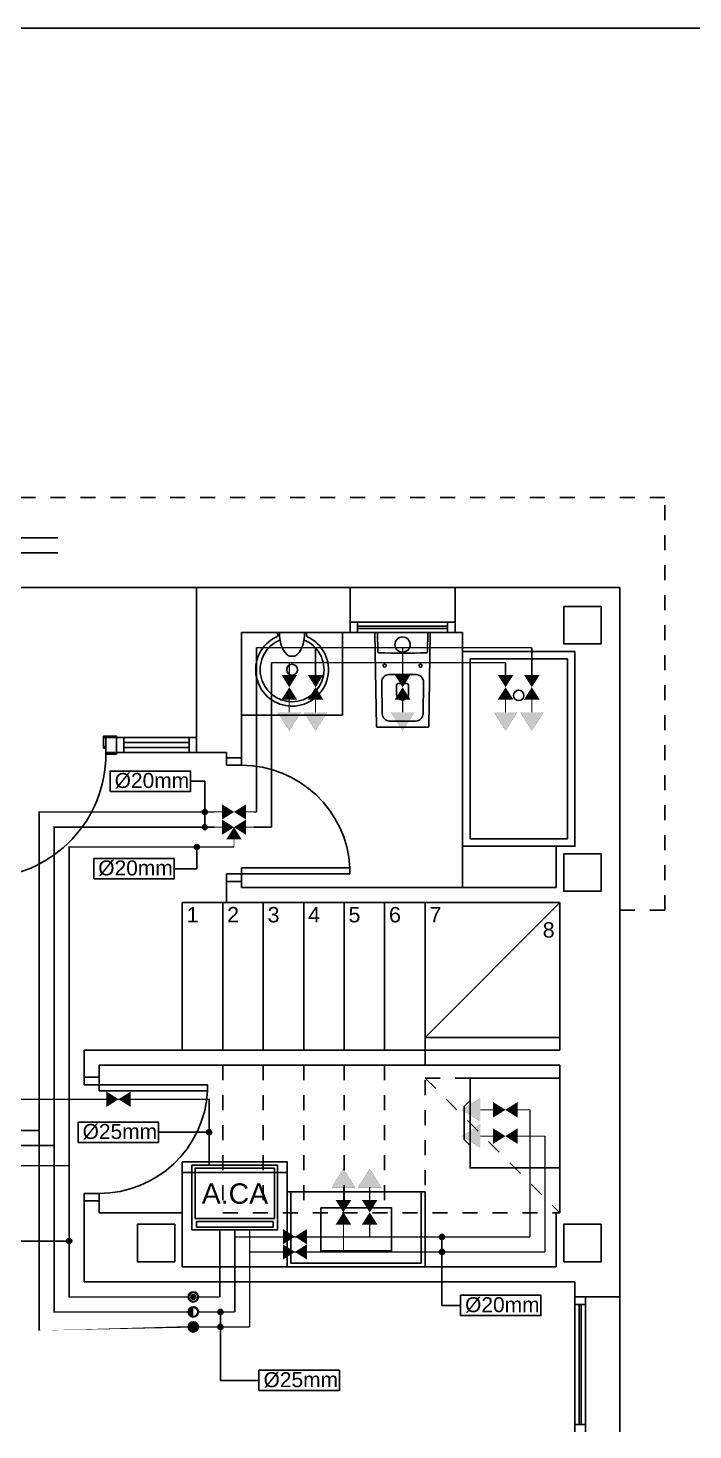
# Model space of a CAD drawing. Header units: millimetres. Extents: x 441156 to 441876, y 4514765 to 4515211.
# Drawn here: x 441369.47 to 441373.91, y 4515070.34 to 4515079.69 of the extents above; entities that cross this region are included whole.
import ezdxf
from ezdxf.enums import TextEntityAlignment as Align

# ---------------------------------------------------------------- set-up
doc = ezdxf.new("R2010")
doc.units = ezdxf.units.MM
doc.linetypes.add('CONTINUA', pattern=[0])
doc.linetypes.add('RAYITAS', pattern=[0.375, 0.25, -0.125])
doc.layers.add('01_cartela', color=6, linetype='Continuous', plot=False)
for name, color, linetype in [('01_mono BAJA', 2, 'Continuous'), ('01_proyección', 4, 'RAYITAS'), ('01_textos', 7, 'Continuous'), ('INGIN CLIMATIZACION TEXTO', 7, 'Continuous'), ('INGIN FONTANERIA ACS', 10, 'Continuous'), ('INGIN FONTANERIA AGUA FRIA', 150, 'Continuous'), ('INGIN FONTANERIA MAQUINAS', 7, 'Continuous')]:
    doc.layers.add(name, color=color, linetype=linetype)
doc.styles.add('NIEVES2', font='sanss___.ttf')

# ---------------------------------------------------------------- blocks, each defined once
blk = doc.blocks.new('A$C48161785')
at = {"layer": '01_mono BAJA', "color": 254, "linetype": 'CONTINUA'}
for p, q in [((3.699937549652532, 12.50003827922046), (5.199937549594324, 12.50003827922046)), ((5.499937549699098, 12.50003827922046), (5.199937549652532, 12.50003827922046)), ((5.199937549652532, 12.50003827922046), (5.199937549652532, 11.40003827866167)), ((5.199937549652532, 12.50003827922046), (6.224937549734022, 12.50003827922046)), ((6.224937549734022, 12.2000691620633), (6.224937549734022, 12.50003827922046)), ((6.224937549734022, 12.50003827922046), (6.924937549687456, 12.50003827922046)), ((6.924937549687456, 12.20003828126937), (6.924937549687456, 12.50003827922046)), ((6.924937549687456, 12.50003827922046), (8.024937549664173, 12.50003827922046)), ((8.024937549547758, 7.7700374731794, -1.193164592905305e-06), (8.024937549664173, 12.50003827922046)), ((6.224937549850438, 12.27003828063607), (6.924937550036702, 12.27003828063607)), ((6.274937549664173, 12.20001856796443), (6.274937549664173, 12.27001856826246)), ((6.874937549815513, 12.20003828126937), (6.874937549815513, 12.27003828063607)), ((5.499937549699098, 12.2000691620633), (5.499937549699098, 11.36572451144457)), ((6.224937549734022, 12.2000691620633), (5.499937549699098, 12.2000691620633)), ((5.740754474508218, 12.19768342671741), (5.741494549996574, 12.18320957267016)), ((5.743436122831017, 12.2000691620633), (5.931438976613745, 12.2000691620633)), ((5.934120624936543, 12.19768342671741), (5.933380549448188, 12.18320957267016)), ((6.174937549687456, 11.65006916224957), (6.174937549629249, 12.2000691620633)), ((6.224937549850438, 12.20003828126937), (6.924937550036702, 12.20003828126937)), ((6.274937549664173, 12.24205521121621), (6.874937549815513, 12.24205521121621)), ((6.274937549664173, 12.22805521078408), (6.874937549815513, 12.22805521078408)), ((6.408905236262427, 12.07320972096971), (6.406857294860998, 12.20018208785922)), ((6.740969863159052, 12.07320972096971), (6.74301780456048, 12.20018208785922)), ((6.924937550153118, 12.20003828313202), (6.974914570862893, 12.20003828313202, 3.797152174911389e-07)), ((6.974914570862893, 12.07503824494779, -2.033806509871283e-07), (6.974914570862893, 12.20003828313202, 3.797151464368653e-07)), ((6.974914570746478, 12.07503827940673, -2.033806592646231e-07), (7.724937734776177, 12.07503827940673, 2.753568301871564e-06)), ((7.724937549734022, 10.77503827959299, -8.254862054340424e-07), (7.724937549675815, 12.07503827940673, -2.033806592646231e-07)), ((5.852557549722384, 12.04329768380341), (5.822317549722378, 12.04315423103119)), ((6.485352481311594, 11.92006919931623), (6.664522618109885, 11.92006919931623)), ((6.438584790136616, 11.6592628525803), (6.435358983685006, 11.86926285258028)), ((6.534937549710747, 11.85006919931624), (6.534937549710747, 11.79006919931624)), ((6.544937549710738, 11.86006919931623), (6.604937549710741, 11.86006919931623)), ((6.614937549710731, 11.85006919931624), (6.614937549710731, 11.79006919931624)), ((6.711290309284863, 11.6592628525803), (6.714516115736473, 11.86926285258028)), ((6.174937549687456, 11.65006916224957), (5.499937549699098, 11.65006916318089)), ((6.488578287763204, 11.61006919931623), (6.661296811658275, 11.61006919931623)), ((4.579920793417841, 11.50003832858056), (4.579921531316359, 11.44004550855607)), ((5.199937549594324, 11.50006404332817), (4.664949515310582, 11.50005137640983)), ((4.664949515077751, 11.50005014613271), (4.664950744889211, 11.40005014650524)), ((4.714950744819362, 11.5000531328842), (4.714951974689029, 11.40005313325673)), ((5.149937548616435, 11.50005325861275), (5.149938778427895, 11.40005325805396)), ((4.594940803479403, 11.43004928342998), (4.594941172166727, 11.40004928596318)), ((5.14993795263581, 11.46720401663333), (4.714951148896944, 11.46719680260867)), ((5.149938374292105, 11.43291830271482), (4.714951570553239, 11.43291108869016)), ((5.199937549594324, 11.40006246604025), (4.664950744831003, 11.40005613304675)), ((5.399937549664173, 11.40003827866167), (5.199937549652532, 11.40003827866167)), ((5.399937549664173, 11.40003827866167), (5.399937549664173, 11.36572451144457)), ((5.49993754964089, 11.36572451144457), (5.399937549605966, 11.36572451144457)), ((5.399937566652509, 11.36572452895359), (5.39993756665614, 11.31572452895364)), ((5.499937566655706, 11.31572452896181), (5.39993756665614, 11.31572452895364)), ((5.499937566655706, 11.31572452896181), (5.499937566651621, 11.36572452896182)), ((6.974914570804685, 10.77503827959299, -2.033806592646231e-07), (6.974914570513647, 10.50003828108311)), ((7.724937549617607, 10.77503827866167, -2.222830965284917e-06), (7.599937364982907, 10.77503827959299, -2.033806592646231e-07)), ((7.599937364982907, 10.50003827828914), (7.599937364982907, 10.77503827959299, -2.033806592646231e-07)), ((6.223752925400287, 10.59072452902094), (5.399937566714932, 10.59072452895361)), ((5.399937566714932, 10.59072452895361), (5.399937566719018, 10.54072452895343)), ((5.499937566718586, 10.5407245289616), (5.499937566711115, 10.63215310039025)), ((6.223752925396902, 10.63215310044895), (5.499937566711115, 10.6321531003898)), ((6.223752925400287, 10.59072452902094), (6.223752925396902, 10.63215310044895)), ((5.399937549664173, 10.5407245112583), (5.399937549664173, 10.40003827866167)), ((5.499937549815513, 10.54072451032698), (5.399937549664173, 10.5407245112583)), ((5.499937549699098, 10.54072451032698), (5.499937549699098, 10.50003827922046)), ((7.599937364982907, 10.50003827828914), (5.499937549699098, 10.50003828015178)), ((5.104939076351002, 9.415038279257715), (5.104939076351002, 10.40003827866167)), ((5.399937549664173, 10.40003827866167), (5.104939076351002, 10.40003827866167)), ((5.374939076369628, 9.415038279257715), (5.374939076369628, 10.40003827866167)), ((7.624939076369628, 10.40003827866167), (5.399937549664173, 10.40003828052431)), ((5.644939076446462, 9.415038279257715), (5.644939076388255, 10.40003827866167)), ((5.914939076406881, 9.415038279257715), (5.914939076406881, 10.40003827866167)), ((6.1849390763673, 9.415038279257715), (6.1849390763673, 10.40003827866167)), ((6.454939076385926, 9.415038279257715), (6.454939076385926, 10.40003827866167)), ((6.724939076404553, 9.415038279257715), (6.724939076404553, 10.40003827866167)), ((6.724939076404553, 9.500038279220462), (7.624939076369628, 10.40003827866167)), ((7.624939077184536, 9.41503828112036), (7.624939076369628, 10.40003827866167)), ((6.724939076404553, 9.50003827828914), (7.624939076311421, 9.500038279220462)), ((4.449939445999917, 9.415039090439677, 1.193164605802794e-06), (4.449939445999917, 9.235038278624415, 1.193164605802794e-06)), ((7.624937180255074, 9.41503828112036, -1.549636565504276e-06), (4.449939445767086, 9.415038280189037, -1.549636565504276e-06)), ((4.449939445825294, 9.415038279257715, 1.193164606529155e-06), (4.449939445767086, 9.235038278624415, 1.193164606529155e-06)), ((4.549939445976634, 9.315039089880884, 1.193164606529155e-06), (4.549939445918426, 9.235038277693093, 1.193164606529155e-06)), ((7.624937180255074, 9.315038280561566, -1.549636565504276e-06), (4.549939445802011, 9.315038280561566, -1.549636565504276e-06)), ((4.549939445860218, 9.315038278698921, 1.193164606529155e-06), (4.549939445860218, 9.235038277693093, 1.193164606529155e-06)), ((7.62493754964089, 8.330038279294968), (7.62493754964089, 9.315038280561566)), ((4.549939446209464, 9.235038277693093, 1.371383758862627e-06), (4.449939446232747, 9.235038278624415, 1.371383758862627e-06)), ((4.449939446461492, 9.185038278624233, 1.371417404820114e-06), (4.449939446465578, 9.235038278624415, 1.371417404820114e-06)), ((5.273754805146847, 9.185038278556911, 1.371417404820114e-06), (4.449939446461492, 9.185038278624233, 1.371417404820114e-06)), ((4.549939446465146, 9.235038278616244, 1.371417404820114e-06), (4.549939446457675, 9.143609707187593, 1.371417404820114e-06)), ((5.273754805146847, 9.185038278556911, 1.371417404820114e-06), (5.273754805143462, 9.143609707128897, 1.371417404820114e-06)), ((5.273754805143462, 9.143609707128897, 1.371417404820114e-06), (4.549939446457675, 9.143609707188048, 1.371417404820114e-06)), ((5.804937204287853, 8.60003581829369, -1.193265529984431e-06), (5.104937205032911, 8.60003581829369, -1.193265529984431e-06)), ((4.449939446399069, 8.410038278624256, 1.371451050777555e-06), (4.4499394464027, 8.46003827862421, 1.371451050777555e-06)), ((4.549939446402268, 8.46003827861604, 1.371451050777555e-06), (4.4499394464027, 8.46003827862421, 1.371451050777555e-06)), ((4.549939446402268, 8.46003827861604, 1.371451050777555e-06), (4.549939446398183, 8.410038278616028, 1.371451050777555e-06)), ((5.829775691207033, 7.995037470012903, -1.193114144806776e-06), (5.829775691207033, 8.470037469640374, -1.193114144806776e-06)), ((6.699937224911992, 7.995037470944226, -1.193164606529155e-06), (6.699937224970199, 8.470037470571697, -1.193164606529155e-06)), ((4.449939446349163, 8.41003827843815, 1.223129853232646e-06), (4.449939445708878, 7.870037470012903, 1.601631340743286e-06)), ((4.549939446267672, 8.41003827843815, 1.371417404820066e-06), (4.44993944617454, 8.41003827843815, 1.371417404820066e-06)), ((5.104776010615751, 8.330038279294968), (4.549937549687456, 8.330038279294968)), ((4.549937549687456, 8.330038279294968), (5.104937549622264, 8.330038279294968)), ((4.549939445860218, 8.41003827843815, 1.193164606529155e-06), (4.549939445860218, 8.330038279294968, 1.193164606529155e-06)), ((5.104937549622264, 8.330038279294968), (5.104937549622264, 7.970037472434342, -1.19316457869445e-06)), ((7.62493754964089, 8.330038279294968), (7.599937408464029, 8.330038279294968)), ((7.62493754964089, 8.330038279294968), (7.599937408464029, 8.330038279294968)), ((7.599937408464029, 8.330038279294968), (7.599937408405822, 7.970037470571697)), ((5.104937180236448, 7.970037470571697, -1.193164606529155e-06), (7.599937039078213, 7.970037470571697, -1.193164606529155e-06)), ((5.829775691207033, 7.995037470012903, -1.193114144806776e-06), (6.699937224911992, 7.995037470944226, -1.193164606529155e-06)), ((7.724937549675815, 7.870037471875548, -1.193164606886288e-06), (4.449939445650671, 7.870037471875548, -1.193164606886288e-06)), ((7.724937549675815, 7.7700374731794, 1.029666378826732e-06), (7.724937549617607, 7.870037471875548)), ((8.024937549605966, 7.7700374731794, -1.193164592905305e-06), (7.724919231724925, 7.7700374731794, -1.193164592905305e-06)), ((7.724919231724925, 7.7700374731794, -1.193164592905305e-06), (7.724919231724925, 6.870037472806871, -1.193164592905305e-06)), ((7.794919232022949, 7.7700374731794, -1.193164592905305e-06), (7.794919232022949, 6.870037472806871, -1.193164592905305e-06)), ((8.024937549605966, 7.7700374731794, -1.193164592905305e-06), (8.024937549605966, 6.870037472806871, -1.193164592905305e-06)), ((7.724918593186885, 7.720042084343731, -1.193164592905305e-06), (7.794918592495378, 7.72004065848887, -1.193164592905305e-06)), ((7.752915165154263, 6.920035142451525, -1.193164593806994e-06), (7.752935522818007, 7.720041513442993, -1.193164593806995e-06)), ((7.766915165586397, 6.920034857466817, -1.193164593806994e-06), (7.766935523191933, 7.720041228458285, -1.193164593806995e-06)), ((7.724898235523142, 6.92003571242094, -1.193164592905304e-06), (7.794898234889843, 6.920034287497401, -1.193164592905304e-06))]:
    blk.add_line(p, q, dxfattribs=at)
for points in [[(7.649937734240666, 12.37503827922046), (7.899937734240666, 12.37503827922046), (7.899937734240666, 12.12503827922046), (7.649937734240666, 12.12503827922046), (7.649937734240666, 12.37503827922046)], [(4.579920670483261, 11.51003832835704), (4.579920793301426, 11.500055084005), (4.664949515252374, 11.50005612988025), (4.664949392376002, 11.51003937423229)], [(4.57993828720646, 11.44004550948739), (4.579938410199247, 11.43004909902811), (4.594940803479403, 11.43004928342998), (4.594940680544823, 11.44004569388926)], [(4.594948353304062, 11.40004928503186), (4.59494847629685, 11.39006604067981), (4.664950867881998, 11.39006690122187), (4.664950744889211, 11.40005014650524)], [(7.649937364971265, 10.72503827884793), (7.899937364971265, 10.72503827884793), (7.899937364971265, 10.47503827884793), (7.649937364971265, 10.47503827884793), (7.649937364971265, 10.72503827884793)], [(5.054775962373242, 8.00503743905574), (4.804775962373242, 8.00503743905574), (4.804775962373242, 8.25503743905574), (5.054775962373242, 8.25503743905574), (5.054775962373242, 8.00503743905574)], [(7.649937364971265, 8.00503827817738), (7.899937364971265, 8.00503827817738), (7.899937364971265, 8.25503827817738), (7.649937364971265, 8.25503827817738), (7.649937364971265, 8.00503827817738)]]:
    blk.add_lwpolyline(points, close=True, dxfattribs=at)
at = {"layer": '01_mono BAJA', "color": 254, "linetype": 'CONTINUA', "flags": 128}
blk.add_lwpolyline([(6.393937549710728, 12.2000691993162, 0.4142135623731034), (6.389937549710709, 12.19606919931624), (6.389937549710709, 12.19506919931621), (6.399948835716174, 11.57436946697936, 0.4363960603840437), (6.403937549710719, 11.57006919931621), (6.74593754971076, 11.57006919931621, 0.4363960603840437), (6.749926263705305, 11.57436946697936), (6.759937549710713, 12.19506919931621), (6.759937549710713, 12.19606919931624, 0.4142135623730953), (6.755937549710751, 12.2000691993162)], format="xyb", close=True, dxfattribs=at)
at = {"layer": '01_mono BAJA', "color": 254, "linetype": 'CONTINUA'}
for points, elevation in [([(7.724937549675815, 12.07503827940673), (6.974914570746478, 12.07503824308515), (6.974914570804685, 10.77503827959299), (7.724937550432514, 10.77503827959299)], -2.033806592646231e-07), ([(7.674937549745664, 12.02503827679902), (7.024914570793044, 12.02503824606538), (7.024914570793044, 10.82503827940673), (7.674937550385948, 10.82503827940673)], -2.033806592646231e-07), ([(7.024937180196872, 9.23003828059879), (7.624937180196866, 9.23003828059882), (7.62493718019175, 8.630038280598797), (7.024937180191756, 8.630038280598797)], -1.193164606529155e-06), ([(5.104937205032911, 8.670035817660391), (5.104937205964234, 7.970035817474127), (5.804937205219176, 7.970035818405449), (5.804937204287853, 8.670035818591714)], -1.193164606529155e-06), ([(5.804775691241957, 8.470037469640374), (6.724938053172082, 8.470037470571697), (6.724938053172082, 7.970037470571697), (5.804775691241957, 7.970037470571697)], -1.193164606529155e-06), ([(6.028717035078444, 8.363152608275414), (6.500997396593448, 8.363152608275414), (6.500997396593448, 8.076925634406507), (6.028717035078444, 8.076925634406507)], -1.438392562921582e-06)]:
    blk.add_lwpolyline(points, close=True, dxfattribs=dict(at, elevation=elevation))
for points in [[(4.594947123667225, 11.50005526933819), (4.594948353304062, 11.40004928503186)], [(4.664950744889211, 11.40005014650524), (4.664949515252374, 11.50005612988025)]]:
    blk.add_lwpolyline(points, dxfattribs=at)
at = {"layer": '01_mono BAJA', "color": 254, "linetype": 'CONTINUA', "elevation": -1.193164606529155e-06}
blk.add_lwpolyline([(7.024937101455293, 8.780038280586723), (6.984937101467438, 8.820038280598851), (6.984937101564441, 9.040038280598765), (7.024937101576569, 9.080038280586678)], dxfattribs=at)
at = {"layer": '01_mono BAJA', "color": 254, "linetype": 'CONTINUA'}
for centre, radius in [((6.574937549710711, 12.12006919931622), 0.051), ((5.837437549722381, 11.95256916206331), 0.03600000000000007), ((6.454937549710763, 11.98006919931623), 0.01), ((6.694737549710709, 11.98006919931623), 0.01), ((7.349926060589496, 11.78139613196254, -2.033806592646163e-07), 0.035)]:
    blk.add_circle(centre, radius, dxfattribs=at)
for centre, radius, start, end in [((5.837437549722381, 11.95256916206331), 0.2430000000000002, 114.8749090207926, 65.12509097920558), ((5.728718015555, 12.18405505217362), 0.01280447843246638, 300.5290868220515, 356.2140060712333), ((5.743436122831017, 12.1973691620633), 0.002700000000000028, 89.99999999999888, 173.3159463877795), ((6.032836962402808, 12.19705965579965), 0.2794781058962322, 179.3830094869832, 196.8164530130834), ((5.641588137003779, 12.19705965579966), 0.2794781058963293, 343.1835469869183, 0.6169905130119938), ((5.931438976613745, 12.1973691620633), 0.002700000000000032, 6.684053612227014, 89.99999999999908), ((5.946157083889762, 12.18405505217362), 0.01280447843246638, 183.7859939287789, 239.4709131779553), ((5.837437549722381, 11.95256916206331), 0.2133000000000005, 112.0656206977174, 68.05639185334007), ((5.902665261762703, 12.15771771137598), 0.1434911203477202, 196.8164530130834, 225.6955673758713), ((5.771759837644012, 12.15771771137597), 0.1434911203476843, 314.3044326241192, 343.1835469869174), ((6.415904325930143, 12.07332260951273), 0.007, 180.9240453531415, 266.9359312023237), ((6.574937549710711, 15.04428868144629), 2.982219482130089, 266.9359312023237, 273.0640687976763), ((6.733970773491336, 12.07332260951273), 0.007, 273.0640687976763, 359.0759546468585), ((5.837212549703345, 12.090656205511), 0.04978251303331883, 225.6955673758713, 252.5903534419488), ((5.837212549703342, 12.090656205511), 0.04978251303331398, 287.9532429041869, 314.3044326241192), ((6.485352481311594, 11.87006919931622), 0.05, 90, 180.9240453531415), ((6.664522618109885, 11.87006919931622), 0.05, 359.0759546468585, 90), ((6.544937549710738, 11.85006919931624), 0.01, 90, 180), ((6.574937549710711, 11.79006919931624), 0.04, 180, 0), ((6.604937549710741, 11.85006919931624), 0.01, 0, 90), ((6.488578287763204, 11.66006919931624), 0.05, 180.9240453531415, 270), ((6.661296811658275, 11.66006919931624), 0.05, 270, 359.0759546468585), ((3.768160294974223, 11.39077976904809), 0.8267884893585035, 272.8856179366377, 359.9505391789831), ((5.4999375667145, 10.59072452896179), 0.725, 3.275828964436444, 90.00000000464627), ((4.54993944646106, 9.185038278616062, 1.371417404820114e-06), 0.725, 269.9999999953537, 356.7241710355636)]:
    blk.add_arc(centre, radius, start, end, dxfattribs=at)
at = {"layer": '01_proyección', "color": 120, "ltscale": 0.25}
for p, q in [((6.724939076404553, 9.415038279257715), (6.724939076346345, 8.330038279294968)), ((5.374939076369628, 9.315038278698921), (5.374939076369628, 8.330038279294968)), ((5.644939076388255, 9.315038278698921), (5.644939076330047, 8.330038279294968)), ((5.914939076348674, 9.315038278698921), (5.914939076348674, 8.330038279294968)), ((6.1849390763673, 9.315038278698921), (6.1849390763673, 8.330038279294968)), ((6.454939076385926, 9.315038278698921), (6.454939076385926, 8.330038279294968)), ((6.724939076346345, 9.230038279667497), (7.624939076369628, 9.230038278736174)), ((6.724939076346345, 9.230038278736174), (7.624939076369628, 8.330038279294968)), ((5.374939076369628, 8.330038279294968), (7.599938935192768, 8.330038279294968))]:
    blk.add_line(p, q, dxfattribs=at)
at = {"layer": '01_proyección', "color": 120, "ltscale": 0.25, "elevation": 4.003627066317961e-06}
blk.add_lwpolyline([(8.024952483479865, 10.35003799945116), (8.324939158803318, 10.3500377452001), (8.324939158803318, 13.10003827977926), (-0.6000475164619274, 13.10003827791661), (-0.6000475164619274, 7.405038277618587), (-4.751648521050811e-05, 7.405038277618587)], dxfattribs=at)
at = {"layer": '01_mono BAJA', "color": 254, "linetype": 'CONTINUA', "style": 'NIEVES2'}
for s, p in [('1', (5.173841440002434, 10.26785727962852)), ('2', (5.443841440079268, 10.26785727962852)), ('3', (5.713841440097895, 10.26785727962852)), ('4', (5.983841440058313, 10.26785727962852)), ('5', (6.25384144007694, 10.26785727962852)), ('6', (6.523841440095566, 10.26785727962852)), ('7', (6.793841440114193, 10.26785727962852)), ('8', (7.549822401197162, 10.16645074822009))]:
    blk.add_text(s, height=0.1025611646689943, dxfattribs=at).set_placement(p, align=Align.CENTER)
blk = doc.blocks.new('LLAVE DE CORTE')
at = {"layer": 'INGIN FONTANERIA AGUA FRIA'}
h = blk.add_hatch(color=256, dxfattribs=at)
h.dxf.hatch_style = 1
h.paths.add_polyline_path([(52.20751480064351, 49.62734431164326), (52.20751480064351, 49.94029091551702), (52.45519108201347, 49.78423015136591)])
h = blk.add_hatch(color=256, dxfattribs=at)
h.dxf.hatch_style = 1
h.paths.add_polyline_path([(52.70286736338343, 49.62734431164326), (52.70286736338343, 49.94029091551702), (52.45519108201347, 49.78423015136591)])
at = {"layer": 'INGIN FONTANERIA AGUA FRIA', "ltscale": 0.01}
for points, const_width in [([(52.20751480064351, 49.78381761358014), (52.04959663705668, 49.78381761358014)], 0.02), ([(52.20751480064351, 49.62734431164326), (52.20751480064351, 49.94029091551702), (52.45519108201347, 49.78423015136591), (52.20751480064351, 49.62734431164326)], 0.0015), ([(52.70286736338343, 49.62734431164326), (52.70286736338343, 49.94029091551702), (52.45519108201347, 49.78423015136591), (52.70286736338343, 49.62734431164326)], 0.0015), ([(52.70286736338343, 49.78381761358014), (52.86078552697026, 49.78381761358014)], 0.02)]:
    blk.add_lwpolyline(points, dxfattribs=dict(at, const_width=const_width))
blk = doc.blocks.new('3 VIAS')
at = {"layer": 'INGIN FONTANERIA ACS'}
h = blk.add_hatch(color=256, dxfattribs=at)
h.dxf.hatch_style = 1
h.paths.add_polyline_path([(52.20751480064351, 48.42734101370197), (52.20751480064351, 48.74028761757572), (52.45519108201347, 48.58422685342462)])
h = blk.add_hatch(color=256, dxfattribs=at)
h.dxf.hatch_style = 1
h.paths.add_polyline_path([(52.61207692173612, 48.83190313479458), (52.29913031786236, 48.83190313479458), (52.45519108201347, 48.58422685342462)])
h = blk.add_hatch(color=256, dxfattribs=at)
h.dxf.hatch_style = 1
h.paths.add_polyline_path([(52.70286736338343, 48.42734101370197), (52.70286736338343, 48.74028761757572), (52.45519108201347, 48.58422685342462)])
at = {"layer": 'INGIN FONTANERIA ACS', "ltscale": 0.01}
for points, const_width in [([(52.45560361979924, 48.83190313479458), (52.45560361979924, 48.98982129838141)], 0.02), ([(52.20751480064351, 48.58381431563885), (52.04959663705668, 48.58381431563885)], 0.02), ([(52.20751480064351, 48.42734101370197), (52.20751480064351, 48.74028761757572), (52.45519108201347, 48.58422685342462), (52.20751480064351, 48.42734101370197)], 0.0015), ([(52.61207692173612, 48.83190313479458), (52.29913031786236, 48.83190313479458), (52.45519108201347, 48.58422685342462), (52.61207692173612, 48.83190313479458)], 0.0015), ([(52.70286736338343, 48.42734101370197), (52.70286736338343, 48.74028761757572), (52.45519108201347, 48.58422685342462), (52.70286736338343, 48.42734101370197)], 0.0015), ([(52.70286736338343, 48.58381431563885), (52.86078552697026, 48.58381431563885)], 0.02)]:
    blk.add_lwpolyline(points, dxfattribs=dict(at, const_width=const_width))
blk = doc.blocks.new('CALDERA')
at = {"layer": 'INGIN FONTANERIA MAQUINAS', "color": 5}
for points in [[(2.51547278125814, 32.4780610696846), (2.51547278125814, 32.86039364061352), (3.021472781258138, 32.86039364061352), (3.021472781258138, 32.4780610696846), (2.51547278125814, 32.4780610696846)], [(2.533691355750136, 32.5456564906399), (2.533691355750136, 32.84217506612152), (3.003254206766142, 32.84217506612152), (3.003254206766142, 32.5456564906399)], [(3.003254206766142, 32.5456564906399), (2.533691355750136, 32.5456564906399)]]:
    blk.add_lwpolyline(points, dxfattribs=at)
blk.add_lwpolyline([(2.541802803691752, 32.49414186307425), (2.995142758824526, 32.49414186307425), (2.995142758824526, 32.52729581365433), (2.541802803691752, 32.52729581365433)], close=True, dxfattribs=at)
at = {"layer": 'INGIN FONTANERIA MAQUINAS', "color": 5, "style": 'NIEVES2'}
blk.add_text('A.CA', height=0.1204875, dxfattribs=at).set_placement((2.573100437082618, 32.63276741150953))
blk = doc.blocks.new('MONTANTE AF')
at = {"layer": 'INGIN FONTANERIA AGUA FRIA', "ltscale": 0.01}
h = blk.add_hatch(color=256, dxfattribs=at)
h.dxf.hatch_style = 1
edge = h.paths.add_edge_path()
edge.add_arc((52.45519108201347, 53.38382750740402), 0.2221247932826316, 0, 360)
edge = h.paths.add_edge_path(flags=17)
edge.add_arc((52.45519108201347, 53.38382750740402), 0.1919490225695881, 0, 360)
h = blk.add_hatch(color=256, dxfattribs=at)
h.dxf.hatch_style = 1
edge = h.paths.add_edge_path()
edge.add_arc((52.45519108201347, 53.38382750740402), 0.1919490225695881, 0, 360)
for radius in [0.2221247932826316, 0.1919490225695881]:
    blk.add_circle((52.45519108201347, 53.38382750740402), radius, dxfattribs=at)
blk = doc.blocks.new('MONTANTE ACS')
at = {"layer": 'INGIN FONTANERIA ACS', "ltscale": 0.01}
h = blk.add_hatch(color=256, dxfattribs=at)
h.dxf.hatch_style = 1
edge = h.paths.add_edge_path()
edge.add_arc((52.45519108201347, 52.18382420946273), 0.2221247932826316, 0, 360)
edge = h.paths.add_edge_path(flags=17)
edge.add_arc((52.45519108201347, 52.18382420946273), 0.1919490225695881, 0, 360)
h = blk.add_hatch(color=256, dxfattribs=at)
h.dxf.hatch_style = 1
edge = h.paths.add_edge_path()
edge.add_line((52.45519108201347, 51.99187518689314), (52.45519108201347, 52.37577323203232))
edge.add_arc((52.45519108201347, 52.18382420946273), 0.1919490225695881, 90, 270)
for radius in [0.2221247932826316, 0.1919490225695881]:
    blk.add_circle((52.45519108201347, 52.18382420946273), radius, dxfattribs=at)
blk = doc.blocks.new('MONTANTE RACS')
at = {"layer": 'INGIN FONTANERIA ACS', "ltscale": 0.01}
h = blk.add_hatch(color=86, dxfattribs=at)
h.dxf.hatch_style = 1
edge = h.paths.add_edge_path()
edge.add_arc((52.45519108201347, 50.98382091152143), 0.2221247932826316, 0, 360)
edge = h.paths.add_edge_path(flags=17)
edge.add_arc((52.45519108201347, 50.98382091152143), 0.1919490225695881, 0, 360)
h = blk.add_hatch(color=86, dxfattribs=at)
h.dxf.hatch_style = 1
edge = h.paths.add_edge_path()
edge.add_arc((52.45519108201347, 50.98382091152143), 0.1048807659308295, 0, 360)
at = {"layer": 'INGIN FONTANERIA ACS', "color": 86, "ltscale": 0.01}
for radius in [0.2221247932826316, 0.1919490225695881, 0.1048807659308295]:
    blk.add_circle((52.45519108201347, 50.98382091152143), radius, dxfattribs=at)

msp = doc.modelspace()

# ---------------------------------------------------------------- hatches: boundary and pattern name
at = {"layer": 'INGIN CLIMATIZACION TEXTO', "linetype": 'Continuous', "ltscale": 0.5}
h = msp.add_hatch(color=2, dxfattribs=at)
edge = h.paths.add_edge_path()
edge.add_arc((441370.6535520287, 4515074.458129833), 0.01687499999999814, 0, 360)
h = msp.add_hatch(color=2, dxfattribs=at)
edge = h.paths.add_edge_path()
edge.add_arc((441370.6535520287, 4515074.356371552), 0.01687499999999814, 0, 360)
h = msp.add_hatch(color=2, dxfattribs=at)
edge = h.paths.add_edge_path()
edge.add_arc((441370.6003005384, 4515074.22435359), 0.01687499999999814, 0, 360)
h = msp.add_hatch(color=2, dxfattribs=at)
edge = h.paths.add_edge_path()
edge.add_arc((441370.6822836617, 4515072.322166268), 0.01687499999999814, 0, 360)
h = msp.add_hatch(color=2, dxfattribs=at)
edge = h.paths.add_edge_path()
edge.add_arc((441372.2356878542, 4515071.623929493), 0.01687499999999814, 0, 360)
h = msp.add_hatch(color=2, dxfattribs=at)
edge = h.paths.add_edge_path()
edge.add_arc((441369.7485443018, 4515071.596764306), 0.01687499999999814, 0, 360)
h = msp.add_hatch(color=2, dxfattribs=at)
edge = h.paths.add_edge_path()
edge.add_arc((441372.2356878542, 4515071.523929494), 0.01687499999999814, 0, 360)
h = msp.add_hatch(color=2, dxfattribs=at)
edge = h.paths.add_edge_path()
edge.add_arc((441370.7573367465, 4515071.123929496), 0.01687499999999814, 0, 360)
h = msp.add_hatch(color=2, dxfattribs=at)
edge = h.paths.add_edge_path()
edge.add_arc((441370.7573367465, 4515071.023929496), 0.01687499999999814, 0, 360)
at = {"layer": 'INGIN FONTANERIA ACS'}
h = msp.add_hatch(color=256, dxfattribs=at)
h.dxf.hatch_style = 1
h.paths.add_polyline_path([(441371.1746019549, 4515071.574808634), (441371.1746019549, 4515071.676566916), (441371.2551368206, 4515071.625821916)])
h = msp.add_hatch(color=256, dxfattribs=at)
h.dxf.hatch_style = 1
h.paths.add_polyline_path([(441371.3356716864, 4515071.574808634), (441371.3356716864, 4515071.676566916), (441371.2551368206, 4515071.625821916)])
at = {"layer": 'INGIN FONTANERIA AGUA FRIA'}
h = msp.add_hatch(color=10, dxfattribs=at)
h.dxf.hatch_style = 1
h.paths.add_polyline_path([(441371.1658813581, 4515075.371207623), (441371.2689631858, 4515075.371207623), (441371.2175581583, 4515075.289625258)])
h = msp.add_hatch(color=256, dxfattribs=at)
h.dxf.hatch_style = 1
h.paths.add_polyline_path([(441371.3411053519, 4515075.371207623), (441371.4441871797, 4515075.371207623), (441371.3927821522, 4515075.289625258)])
h = msp.add_hatch(color=256, dxfattribs=at)
h.dxf.hatch_style = 1
h.paths.add_polyline_path([(441372.0252894139, 4515075.371207622), (441371.9222075862, 4515075.371207622), (441371.9736126137, 4515075.289625258)])
h = msp.add_hatch(color=10, dxfattribs=at)
h.dxf.hatch_style = 1
h.paths.add_polyline_path([(441372.6091764413, 4515075.371207641), (441372.7122582691, 4515075.371207641), (441372.6608532416, 4515075.289625277)])
h = msp.add_hatch(color=256, dxfattribs=at)
h.dxf.hatch_style = 1
h.paths.add_polyline_path([(441372.7844004352, 4515075.371207641), (441372.8874822629, 4515075.371207641), (441372.8360772354, 4515075.289625277)])
h = msp.add_hatch(color=10, dxfattribs=at)
h.dxf.hatch_style = 1
h.paths.add_polyline_path([(441371.1658813581, 4515075.208042894), (441371.2689631858, 4515075.208042894), (441371.2175581583, 4515075.289625258)])
h = msp.add_hatch(color=256, dxfattribs=at)
h.dxf.hatch_style = 1
h.paths.add_polyline_path([(441371.3411053519, 4515075.208042894), (441371.4441871797, 4515075.208042894), (441371.3927821522, 4515075.289625258)])
h = msp.add_hatch(color=256, dxfattribs=at)
h.dxf.hatch_style = 1
h.paths.add_polyline_path([(441372.0252894139, 4515075.208042894), (441371.9222075862, 4515075.208042894), (441371.9736126137, 4515075.289625258)])
h = msp.add_hatch(color=10, dxfattribs=at)
h.dxf.hatch_style = 1
h.paths.add_polyline_path([(441372.6091764413, 4515075.208042913), (441372.7122582691, 4515075.208042913), (441372.6608532416, 4515075.289625277)])
h = msp.add_hatch(color=256, dxfattribs=at)
h.dxf.hatch_style = 1
h.paths.add_polyline_path([(441372.7844004352, 4515075.208042913), (441372.8874822629, 4515075.208042913), (441372.8360772354, 4515075.289625277)])
h = msp.add_hatch(color=10, dxfattribs=at)
h.dxf.hatch_style = 1
h.paths.add_polyline_path([(441371.1401109013, 4515075.122098788), (441371.2947336426, 4515075.122098788), (441371.2176261013, 4515074.999725241)])
h = msp.add_hatch(color=256, dxfattribs=at)
h.dxf.hatch_style = 1
h.paths.add_polyline_path([(441371.3153348952, 4515075.122098788), (441371.4699576364, 4515075.122098788), (441371.3928500952, 4515074.999725241)])
h = msp.add_hatch(color=256, dxfattribs=at)
h.dxf.hatch_style = 1
h.paths.add_polyline_path([(441372.0510598707, 4515075.122098787), (441371.8964371294, 4515075.122098787), (441371.9735446707, 4515074.999725241)])
h = msp.add_hatch(color=10, dxfattribs=at)
h.dxf.hatch_style = 1
h.paths.add_polyline_path([(441372.5834059846, 4515075.122098806), (441372.7380287258, 4515075.122098806), (441372.6609211846, 4515074.99972526)])
h = msp.add_hatch(color=256, dxfattribs=at)
h.dxf.hatch_style = 1
h.paths.add_polyline_path([(441372.7586299784, 4515075.122098806), (441372.9141592773, 4515075.122098806), (441372.8361451784, 4515074.99972526)])
h = msp.add_hatch(color=10, dxfattribs=at)
h.dxf.hatch_style = 1
h.paths.add_polyline_path([(441372.4916818817, 4515072.549057501), (441372.4916818817, 4515072.394434759), (441372.3693083352, 4515072.471542301)])
h = msp.add_hatch(color=10, dxfattribs=at)
h.dxf.hatch_style = 1
h.paths.add_polyline_path([(441372.5776259885, 4515072.523287044), (441372.5776259885, 4515072.420205217), (441372.6592083531, 4515072.471610244)])
h = msp.add_hatch(color=10, dxfattribs=at)
h.dxf.hatch_style = 1
h.paths.add_polyline_path([(441372.7407907168, 4515072.523287044), (441372.7407907168, 4515072.420205217), (441372.6592083531, 4515072.471610244)])
h = msp.add_hatch(color=256, dxfattribs=at)
h.dxf.hatch_style = 1
h.paths.add_polyline_path([(441372.4916818817, 4515072.373833507), (441372.4916818817, 4515072.219210766), (441372.3693083352, 4515072.296318308)])
h = msp.add_hatch(color=256, dxfattribs=at)
h.dxf.hatch_style = 1
h.paths.add_polyline_path([(441372.5776259885, 4515072.348063051), (441372.5776259885, 4515072.244981223), (441372.6592083531, 4515072.29638625)])
h = msp.add_hatch(color=256, dxfattribs=at)
h.dxf.hatch_style = 1
h.paths.add_polyline_path([(441372.7407907168, 4515072.348063051), (441372.7407907168, 4515072.244981223), (441372.6592083531, 4515072.29638625)])
h = msp.add_hatch(color=256, dxfattribs=at)
h.dxf.hatch_style = 1
h.paths.add_polyline_path([(441371.6559555034, 4515071.955791913), (441371.5013327624, 4515071.955791913), (441371.5784403036, 4515072.078165459)])
h = msp.add_hatch(color=10, dxfattribs=at)
h.dxf.hatch_style = 1
h.paths.add_polyline_path([(441371.8311794975, 4515071.955791913), (441371.6765567555, 4515071.955791913), (441371.7536642968, 4515072.078165459)])
h = msp.add_hatch(color=256, dxfattribs=at)
h.dxf.hatch_style = 1
h.paths.add_polyline_path([(441371.6301850469, 4515071.869847806), (441371.5271032189, 4515071.869847806), (441371.5785082464, 4515071.788265442)])
h = msp.add_hatch(color=10, dxfattribs=at)
h.dxf.hatch_style = 1
h.paths.add_polyline_path([(441371.80540904, 4515071.869847806), (441371.702327213, 4515071.869847806), (441371.7537322405, 4515071.788265442)])
h = msp.add_hatch(color=256, dxfattribs=at)
h.dxf.hatch_style = 1
h.paths.add_polyline_path([(441371.6301850469, 4515071.706683078), (441371.5271032189, 4515071.706683078), (441371.5785082464, 4515071.788265442)])
h = msp.add_hatch(color=10, dxfattribs=at)
h.dxf.hatch_style = 1
h.paths.add_polyline_path([(441371.80540904, 4515071.706683078), (441371.702327213, 4515071.706683078), (441371.7537322405, 4515071.788265442)])

# ---------------------------------------------------------------- linework, layer by layer
at = {"layer": '01_cartela', "color": 3}
msp.add_lwpolyline([(441363.371822675, 4515079.685568644), (441363.371822675, 4515058.150544631), (441394.0098107352, 4515058.150544631), (441394.0098107352, 4515079.685568644)], close=True, dxfattribs=at)
at = {"layer": 'INGIN CLIMATIZACION TEXTO', "color": 2, "linetype": 'Continuous', "ltscale": 0.5}
for p, q in [((441370.6535520287, 4515074.662860129, -5.30737334802911e-07), (441370.5585340936, 4515074.662860129, -5.30737334802911e-07)), ((441370.6003005384, 4515074.22435359, -5.307709735465731e-07), (441370.6003005384, 4515074.079729322, -5.307373348029042e-07)), ((441370.6003005384, 4515074.079729322, -5.30737334802911e-07), (441370.4490741116, 4515074.079729322, -5.30737334802911e-07)), ((441370.6822836617, 4515072.322166268, -1.723901941332066e-06), (441370.3444658796, 4515072.322166268, -1.723901941332066e-06)), ((441372.2356878542, 4515071.623929493, -1.723901941332066e-06), (441372.2356878542, 4515071.167185205, -1.723901941332066e-06)), ((441372.3602443052, 4515071.167185205, -1.723901941332066e-06), (441372.2356878542, 4515071.167185205, -1.723901941332066e-06)), ((441370.7573367465, 4515071.123929496, -1.723901941689199e-06), (441370.7573367465, 4515070.667185208, -1.723901941689199e-06)), ((441371.0152758629, 4515070.667185208, -1.723901941689199e-06), (441370.7573367465, 4515070.667185208, -1.723901941689199e-06))]:
    msp.add_line(p, q, dxfattribs=at)
for points, elevation in [([(441370.0218887844, 4515074.595121115), (441370.5585340936, 4515074.595121115), (441370.5585340936, 4515074.730599143), (441370.0218887844, 4515074.730599143)], -5.30737334802911e-07), ([(441369.9124288024, 4515074.011990308), (441370.4490741116, 4515074.011990308), (441370.4490741116, 4515074.147468336), (441369.9124288024, 4515074.147468336)], -5.30737334802911e-07), ([(441369.8078205704, 4515072.254427254), (441370.3444658796, 4515072.254427254), (441370.3444658796, 4515072.389905282), (441369.8078205704, 4515072.389905282)], -1.723901941332066e-06), ([(441372.3602443052, 4515071.099446191), (441372.8968896144, 4515071.099446191), (441372.8968896144, 4515071.23492422), (441372.3602443052, 4515071.23492422)], -1.723901941332066e-06), ([(441371.0152758629, 4515070.599446194), (441371.5519211721, 4515070.599446194), (441371.5519211721, 4515070.734924222), (441371.0152758629, 4515070.734924222)], -1.723901941332066e-06)]:
    msp.add_lwpolyline(points, close=True, dxfattribs=dict(at, elevation=elevation))
for points, elevation in [([(441370.6535520287, 4515074.356371552), (441370.6535520287, 4515074.662860129)], -5.307709735465731e-07), ([(441369.7485443018, 4515071.596764306), (441369.2701692079, 4515071.596764306)], -1.723901941332066e-06)]:
    msp.add_lwpolyline(points, dxfattribs=dict(at, elevation=elevation))
for centre in [(441370.6535520287, 4515074.458129833, -5.307709735465731e-07), (441370.6535520287, 4515074.356371552, -5.307709735465731e-07), (441370.6003005384, 4515074.22435359, -5.307709735465731e-07), (441370.6822836617, 4515072.322166268, -1.723901941332066e-06), (441372.2356878542, 4515071.623929493, -1.723901941332066e-06), (441369.7485443018, 4515071.596764306, -1.723901941332066e-06), (441372.2356878542, 4515071.523929494, -1.723901941332066e-06), (441370.7573367465, 4515071.123929496, -1.723901941689199e-06), (441370.7573367465, 4515071.023929496, -1.723901941689199e-06)]:
    msp.add_circle(centre, 0.01687499999999814, dxfattribs=at)
at = {"layer": 'INGIN FONTANERIA ACS', "linetype": 'CONTINUA', "ltscale": 3, "const_width": 0.01}
for points, elevation in [([(441371.0985446706, 4515075.453961206), (441372.6607173552, 4515075.453961206)], -5.30737334802911e-07), ([(441371.0985446706, 4515075.453961206), (441371.0985446706, 4515074.356371552)], -5.30737334802911e-07), ([(441371.217422272, 4515075.371207623), (441371.217422272, 4515075.453961206)], -5.307373349298771e-07), ([(441372.6607173552, 4515075.371207641), (441372.6607173552, 4515075.453961206)], -7.341180037201411e-07), ([(441369.6485446712, 4515071.930705633), (441369.6485446712, 4515071.930705633), (441369.6485446712, 4515074.356371552), (441370.7166608674, 4515074.356371552)], -5.307709735465731e-07), ([(441370.9804285079, 4515074.356371552), (441371.0986374431, 4515074.356371552)], -5.307709735465731e-07), ([(441372.8235443013, 4515072.47174613), (441372.8235443013, 4515071.623929493)], -1.723901941332066e-06), ([(441368.9771308501, 4515072.233930302), (441369.6485446712, 4515072.233930302)], -5.308382638889497e-07), ([(441369.6485443019, 4515071.930705636), (441369.6485443018, 4515071.123929496), (441370.5426618656, 4515071.123929496)], -1.723901941332066e-06), ([(441370.8535442999, 4515071.670861016), (441370.8535442998, 4515071.123929495)], -1.723901941332066e-06), ([(441370.8535442999, 4515071.623929493), (441372.8235443013, 4515071.623929493)], -1.723901941332066e-06), ([(441370.6107611351, 4515071.123929495), (441370.8535442998, 4515071.123929495)], -1.723901941332066e-06)]:
    msp.add_lwpolyline(points, dxfattribs=dict(at, elevation=elevation))
at = {"layer": 'INGIN FONTANERIA ACS', "color": 86, "linetype": 'CONTINUA', "ltscale": 3, "const_width": 0.01}
for points, elevation in [([(441370.8484105461, 4515074.22435359), (441369.7485446713, 4515074.22435359), (441369.7485446713, 4515071.830705633), (441369.7485446713, 4515071.830705633)], -5.307709735465731e-07), ([(441368.9525892435, 4515072.1002882), (441369.7485446713, 4515072.0992416)], -5.30737334802911e-07), ([(441369.7485443018, 4515071.830705636), (441369.7485443018, 4515071.223929496), (441370.5426618656, 4515071.223929496)], -1.723901941332066e-06), ([(441370.7535442999, 4515071.670861016), (441370.7535442999, 4515071.223929496)], -1.723901941332066e-06), ([(441370.6107611351, 4515071.223929496), (441370.7535442999, 4515071.223929496)], -1.723901941332066e-06)]:
    msp.add_lwpolyline(points, dxfattribs=dict(at, elevation=elevation))
at = {"layer": 'INGIN FONTANERIA ACS', "ltscale": 0.01, "elevation": -1.723901941332066e-06}
for points, const_width in [([(441371.1746019549, 4515071.625687775), (441371.1232530004, 4515071.625687775)], 0.006503236024251012), ([(441371.1746019549, 4515071.574808634), (441371.1746019549, 4515071.676566916), (441371.2551368206, 4515071.625821916), (441371.1746019549, 4515071.574808634)], 0.0004877427018188259), ([(441371.3356716864, 4515071.574808634), (441371.3356716864, 4515071.676566916), (441371.2551368206, 4515071.625821916), (441371.3356716864, 4515071.574808634)], 0.0004877427018188259), ([(441371.3356716864, 4515071.625687775), (441371.3870206409, 4515071.625687775)], 0.006503236024251012)]:
    msp.add_lwpolyline(points, dxfattribs=dict(at, const_width=const_width))
at = {"layer": 'INGIN FONTANERIA AGUA FRIA', "const_width": 0.01}
for points, elevation in [([(441370.9985446706, 4515075.553961206), (441372.835941349, 4515075.553961206)], -5.30737334802911e-07), ([(441370.9985446706, 4515075.553961206), (441370.9985446706, 4515074.458129833)], -5.30737334802911e-07), ([(441371.3926462658, 4515075.371207623), (441371.3926462657, 4515075.553961206)], -5.307373349298771e-07), ([(441372.835941349, 4515075.371207641), (441372.835941349, 4515075.553961206)], -7.341180037201411e-07), ([(441370.7166608674, 4515074.458129833), (441369.5485446713, 4515074.458129833), (441369.5485446713, 4515072.030705633), (441369.5485446713, 4515072.030705633)], -5.307709735465731e-07), ([(441370.9804285079, 4515074.458129833), (441370.9986374431, 4515074.458129833)], -5.307709735465731e-07), ([(441370.6822836617, 4515072.102175119), (441370.6822836617, 4515072.542157416), (441369.3855104821, 4515072.542157416)], -1.723901941332066e-06), ([(441369.5485446713, 4515072.333930301), (441365.3985446706, 4515072.333930301)], -5.308382638889497e-07), ([(441372.9235443012, 4515072.296522136), (441372.9235443012, 4515071.523929494)], -1.723901941332066e-06), ([(441369.5485443019, 4515072.030705635), (441369.5485443018, 4515071.023929496), (441370.5426618656, 4515071.023929495)], -1.723901941332066e-06), ([(441370.9535442999, 4515071.670861016), (441370.9535442998, 4515071.023929495)], -1.723901941332066e-06), ([(441370.9535442999, 4515071.523929494), (441372.9235443012, 4515071.523929494)], -1.723901941332066e-06), ([(441370.6107611351, 4515071.023929495), (441370.9535442998, 4515071.023929495)], -1.723901941332066e-06)]:
    msp.add_lwpolyline(points, dxfattribs=dict(at, elevation=elevation))
at = {"layer": 'INGIN FONTANERIA AGUA FRIA', "ltscale": 0.01}
for points, const_width, elevation in [([(441371.9737485001, 4515075.371207622), (441371.9737484997, 4515075.553961206)], 0.0075, -5.307373348029108e-07), ([(441371.3411053519, 4515075.371207623), (441371.4441871797, 4515075.371207623), (441371.3927821522, 4515075.289625258), (441371.3411053519, 4515075.371207623)], 0.0004940866575470973, -5.307373349298771e-07), ([(441372.0252894139, 4515075.371207622), (441371.9222075862, 4515075.371207622), (441371.9736126137, 4515075.289625258), (441372.0252894139, 4515075.371207622)], 0.0004940866575470973, -5.307373348029108e-07), ([(441372.7844004352, 4515075.371207641), (441372.8874822629, 4515075.371207641), (441372.8360772354, 4515075.289625277), (441372.7844004352, 4515075.371207641)], 0.0004940866575470973, -7.341180037201411e-07), ([(441371.3411053519, 4515075.208042894), (441371.4441871797, 4515075.208042894), (441371.3927821522, 4515075.289625258), (441371.3411053519, 4515075.208042894)], 0.0004940866575470973, -5.307373349298771e-07), ([(441372.0252894139, 4515075.208042894), (441371.9222075862, 4515075.208042894), (441371.9736126137, 4515075.289625258), (441372.0252894139, 4515075.208042894)], 0.0004940866575470973, -5.307373348029108e-07), ([(441372.7844004352, 4515075.208042913), (441372.8874822629, 4515075.208042913), (441372.8360772354, 4515075.289625277), (441372.7844004352, 4515075.208042913)], 0.0004940866575470973, -7.341180037201411e-07), ([(441371.3926462661, 4515075.208042894), (441371.3926462661, 4515075.122098788)], 0.007239364945745017, -5.307373349298771e-07), ([(441371.9737484997, 4515075.208042894), (441371.9737484997, 4515075.122098787)], 0.007239364945745017, -5.307373348029108e-07), ([(441372.8359413494, 4515075.208042913), (441372.8359413494, 4515075.122098806)], 0.007239364945745017, -7.341180037201411e-07), ([(441371.3153348952, 4515075.122098788), (441371.4699576364, 4515075.122098788), (441371.3928500952, 4515074.999725241), (441371.3153348952, 4515075.122098788)], 0.0007411299863206461, -5.307373349298771e-07), ([(441372.0510598707, 4515075.122098787), (441371.8964371294, 4515075.122098787), (441371.9735446707, 4515074.999725241), (441372.0510598707, 4515075.122098787)], 0.0007411299863206461, -5.307373348029108e-07), ([(441372.7586299784, 4515075.122098806), (441372.9141592773, 4515075.122098806), (441372.8361451784, 4515074.99972526), (441372.7586299784, 4515075.122098806)], 0.0007411299863206461, -5.307373348029108e-07), ([(441372.4916818817, 4515072.373833507), (441372.4916818817, 4515072.219210766), (441372.3693083352, 4515072.296318308), (441372.4916818817, 4515072.373833507)], 0.0007411299863206461, -1.723901941332066e-06), ([(441372.5776259885, 4515072.296522136), (441372.4916818817, 4515072.296522136)], 0.007239364945745017, -1.723901941332066e-06), ([(441372.5776259885, 4515072.348063051), (441372.5776259885, 4515072.244981223), (441372.6592083531, 4515072.29638625), (441372.5776259885, 4515072.348063051)], 0.0004940866575470973, -1.723901941332066e-06), ([(441372.7407907168, 4515072.348063051), (441372.7407907168, 4515072.244981223), (441372.6592083531, 4515072.29638625), (441372.7407907168, 4515072.348063051)], 0.0004940866575470973, -1.723901941332066e-06), ([(441372.7407907168, 4515072.296522137), (441372.9235443012, 4515072.296522136)], 0.0075, -1.723901941332066e-06), ([(441371.6559555034, 4515071.955791913), (441371.5013327624, 4515071.955791913), (441371.5784403036, 4515072.078165459), (441371.6559555034, 4515071.955791913)], 0.0007411299863206461, -1.723901941332066e-06), ([(441371.578644132, 4515071.869847806), (441371.578644132, 4515071.955791913)], 0.007239364945745017, -1.723901941332066e-06), ([(441371.6301850469, 4515071.869847806), (441371.5271032189, 4515071.869847806), (441371.5785082464, 4515071.788265442), (441371.6301850469, 4515071.869847806)], 0.0004940866575470973, -1.723901941332066e-06), ([(441371.6301850469, 4515071.706683078), (441371.5271032189, 4515071.706683078), (441371.5785082464, 4515071.788265442), (441371.6301850469, 4515071.706683078)], 0.0004940866575470973, -1.723901941332066e-06), ([(441371.5786441329, 4515071.706683078), (441371.578644132, 4515071.523929494)], 0.0075, -1.723901941332066e-06)]:
    msp.add_lwpolyline(points, dxfattribs=dict(at, const_width=const_width, elevation=elevation))
at = {"layer": 'INGIN FONTANERIA AGUA FRIA', "color": 10, "ltscale": 0.01}
for points, const_width, elevation in [([(441371.1658813581, 4515075.371207623), (441371.2689631858, 4515075.371207623), (441371.2175581583, 4515075.289625258), (441371.1658813581, 4515075.371207623)], 0.0004940866575470973, -5.307373349298771e-07), ([(441372.6091764413, 4515075.371207641), (441372.7122582691, 4515075.371207641), (441372.6608532416, 4515075.289625277), (441372.6091764413, 4515075.371207641)], 0.0004940866575470973, -7.341180037201411e-07), ([(441371.1658813581, 4515075.208042894), (441371.2689631858, 4515075.208042894), (441371.2175581583, 4515075.289625258), (441371.1658813581, 4515075.208042894)], 0.0004940866575470973, -5.307373349298771e-07), ([(441372.6091764413, 4515075.208042913), (441372.7122582691, 4515075.208042913), (441372.6608532416, 4515075.289625277), (441372.6091764413, 4515075.208042913)], 0.0004940866575470973, -7.341180037201411e-07), ([(441371.2174222723, 4515075.208042894), (441371.2174222723, 4515075.122098788)], 0.007239364945745017, -5.307373349298771e-07), ([(441372.6607173556, 4515075.208042913), (441372.6607173556, 4515075.122098806)], 0.007239364945745017, -7.341180037201411e-07), ([(441371.1401109013, 4515075.122098788), (441371.2947336426, 4515075.122098788), (441371.2176261013, 4515074.999725241), (441371.1401109013, 4515075.122098788)], 0.0007411299863206461, -5.307373349298771e-07), ([(441372.5834059846, 4515075.122098806), (441372.7380287258, 4515075.122098806), (441372.6609211846, 4515074.99972526), (441372.5834059846, 4515075.122098806)], 0.0007411299863206461, -7.341180037201411e-07), ([(441372.4916818817, 4515072.549057501), (441372.4916818817, 4515072.394434759), (441372.3693083352, 4515072.471542301), (441372.4916818817, 4515072.549057501)], 0.0007411299863206461, -1.723901941332066e-06), ([(441372.5776259885, 4515072.47174613), (441372.4916818817, 4515072.47174613)], 0.007239364945745017, -1.723901941332066e-06), ([(441372.5776259885, 4515072.523287044), (441372.5776259885, 4515072.420205217), (441372.6592083531, 4515072.471610244), (441372.5776259885, 4515072.523287044)], 0.0004940866575470973, -1.723901941332066e-06), ([(441372.7407907168, 4515072.523287044), (441372.7407907168, 4515072.420205217), (441372.6592083531, 4515072.471610244), (441372.7407907168, 4515072.523287044)], 0.0004940866575470973, -1.723901941332066e-06), ([(441372.7407907168, 4515072.47174613), (441372.8235443006, 4515072.47174613)], 0.007239364945745017, -1.723901941332066e-06), ([(441371.8311794975, 4515071.955791913), (441371.6765567555, 4515071.955791913), (441371.7536642968, 4515072.078165459), (441371.8311794975, 4515071.955791913)], 0.0007411299863206461, -1.723901941332066e-06), ([(441371.753868126, 4515071.869847806), (441371.753868126, 4515071.955791913)], 0.007239364945745017, -1.723901941332066e-06), ([(441371.80540904, 4515071.869847806), (441371.702327213, 4515071.869847806), (441371.7537322405, 4515071.788265442), (441371.80540904, 4515071.869847806)], 0.0004940866575470973, -1.723901941332066e-06), ([(441371.80540904, 4515071.706683078), (441371.702327213, 4515071.706683078), (441371.7537322405, 4515071.788265442), (441371.80540904, 4515071.706683078)], 0.0004940866575470973, -1.723901941332066e-06), ([(441371.753868126, 4515071.706683078), (441371.753868126, 4515071.623929494)], 0.007239364945745017, -1.723901941332066e-06)]:
    msp.add_lwpolyline(points, dxfattribs=dict(at, const_width=const_width, elevation=elevation))
at = {"layer": 'INGIN FONTANERIA MAQUINAS'}
for p, q in [((441369.6721658554, 4515076.285533769, -5.30737334802911e-07), (441369.0988551089, 4515076.285533769, -5.30737334802911e-07)), ((441369.6721658554, 4515076.185533769, -5.30737334802911e-07), (441369.0988551089, 4515076.185533769, -5.30737334802911e-07))]:
    msp.add_line(p, q, dxfattribs=at)

# ---------------------------------------------------------------- block references
at = {"layer": '01_mono BAJA'}
msp.add_blockref('A$C48161785', (441365.398607121, 4515063.453892022, -5.30737334802911e-07), dxfattribs=at)
at = {"layer": 'INGIN FONTANERIA ACS', "rotation": 180}
for name, p, xscale, yscale, zscale in [('3 VIAS', (441387.9049691028, 4515090.153972125, -5.307709735465731e-07), 0.3251618012125506, 0.3251618012125506, 0.3251618012125506), ('MONTANTE RACS', (441362.5358257046, 4515079.039268129, -1.723903876300951e-06), -0.1532905634287739, 0.1532905634287739, 0.1532905634287739), ('MONTANTE ACS', (441362.5358257046, 4515079.12321731, -1.723903876300951e-06), -0.1532905634287739, 0.1532905634287739, 0.1532905634287739)]:
    msp.add_blockref(name, p, dxfattribs=dict(at, xscale=xscale, yscale=yscale, zscale=zscale))
at = {"layer": 'INGIN FONTANERIA AGUA FRIA', "rotation": 180}
for name, p, xscale, yscale, zscale in [('LLAVE DE CORTE', (441387.9049691028, 4515090.64592564, -5.307709735465731e-07), 0.3251618012125506, 0.3251618012125506, 0.3251618012125506), ('MONTANTE AF', (441362.5358257046, 4515079.207166492, -1.723903876300951e-06), -0.1532905634287739, 0.1532905634287739, 0.1532905634287739)]:
    msp.add_blockref(name, p, dxfattribs=dict(at, xscale=xscale, yscale=yscale, zscale=zscale))
at = {"layer": 'INGIN FONTANERIA AGUA FRIA', "yscale": 0.3251618012125506, "zscale": 0.3251618012125506}
for p, xscale in [((441353.0218159668, 4515056.35436161, -1.723901941332066e-06), 0.3251618012125506), ((441388.3115612358, 4515055.336133687, -1.723901941332066e-06), -0.3251618012125506)]:
    msp.add_blockref('LLAVE DE CORTE', p, dxfattribs=dict(at, xscale=xscale))
at = {"layer": 'INGIN FONTANERIA MAQUINAS', "xscale": 1.128112371553747, "yscale": 1.128112371553747, "zscale": 1.128112371553747}
msp.add_blockref('CALDERA', (441367.730395905, 4515035.031958519, -1.723901941332066e-06), dxfattribs=at)

# ---------------------------------------------------------------- texts
at = {"layer": '01_textos', "style": 'NIEVES2'}
for s, p in [('%%C20mm', (441370.0522853934, 4515074.61803544, -5.30737334802911e-07)), ('%%C20mm', (441369.9428254113, 4515074.034904634, -5.30737334802911e-07)), ('%%C25mm', (441369.8382171793, 4515072.27734158, -1.723901941689199e-06)), ('%%C20mm', (441372.3906409141, 4515071.122360517, -1.723901941332066e-06)), ('%%C25mm', (441371.0456724719, 4515070.62236052, -1.723901941689199e-06))]:
    msp.add_text(s, height=0.1, rotation=359.9999998932783, dxfattribs=at).set_placement(p)

doc.saveas('drawing.dxf')
